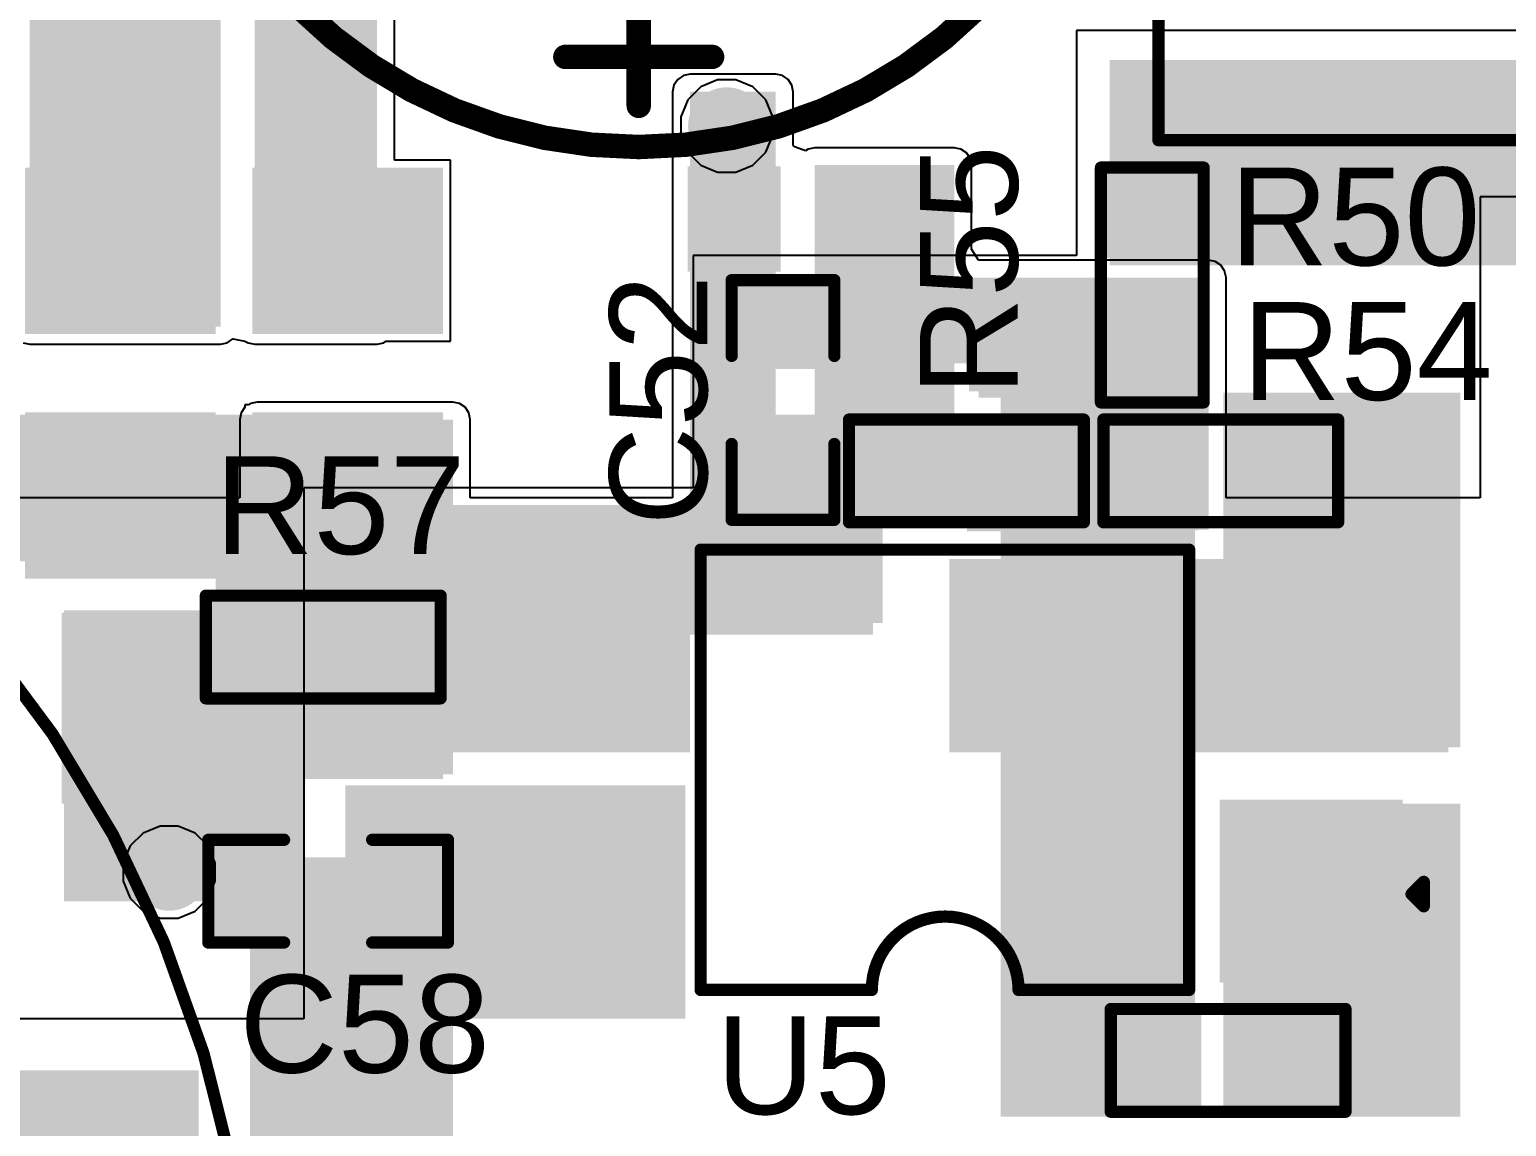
# Model space of a CAD drawing. Header units: millimetres. Extents: x 0 to 214, y 0 to 214.
# Drawn here: x 3.086 to 3.69, y 1.873 to 2.321 of the extents above; entities that cross this region are included whole.
import ezdxf

# ---------------------------------------------------------------- set-up
doc = ezdxf.new("R2010")
doc.units = ezdxf.units.MM
doc.header["$MEASUREMENT"] = 0
for name, color, linetype in [('BottomLayer', 5, 'Continuous'), ('BottomPaste', 16, 'Continuous'), ('BottomSolder', 6, 'Continuous'), ('MultiLayer', 9, 'Continuous'), ('PadHoleLayer', 156, 'Continuous'), ('TopLayer', 1, 'Continuous'), ('TopOverlay', 2, 'Continuous'), ('TopPaste', 8, 'Continuous'), ('TopSolder', 216, 'Continuous'), ('ViaHoleLayer', 16, 'Continuous')]:
    doc.layers.add(name, color=color, linetype=linetype)
doc.styles.add('Arial', font='', dxfattribs={"height": 0.2})
doc.styles.get('Arial').set_extended_font_data('Arial')

# ---------------------------------------------------------------- blocks, each defined once
blk = doc.blocks.new('760895631_6')
at = {"layer": 'TopOverlay', "const_width": 0.005}
for points in [[(-0.85014, -0.82476), (-0.85014, 0.7824)], [(-0.85014, -0.82476), (0.84843, -0.82476)]]:
    blk.add_lwpolyline(points, dxfattribs=at)
at = {"layer": 'TopOverlay', "const_width": 0.0025}
blk.add_lwpolyline([(-0.85139, -0.82476, 1), (-0.84889, -0.82476, 1)], format="xyb", close=True, dxfattribs=at)
blk.add_lwpolyline([(-0.85139, -0.82476, 1), (-0.84889, -0.82476, 1)], format="xyb", close=True, dxfattribs=at)
blk = doc.blocks.new('SOT_23_B_27')
at = {"layer": 'BottomLayer'}
for points in [[(-0.05354, 0.05748), (-0.02126, 0.05748), (-0.02126, 0.02126), (-0.05354, 0.02126)], [(0.02126, 0.05748), (0.05354, 0.05748), (0.05354, 0.02126), (0.02126, 0.02126)], [(-0.01614, -0.02126), (0.01614, -0.02126), (0.01614, -0.05748), (-0.01614, -0.05748)]]:
    blk.add_hatch(color=5, dxfattribs=at).paths.add_polyline_path(points)
at = {"layer": 'BottomPaste'}
for points in [[(-0.05354, 0.05748), (-0.02126, 0.05748), (-0.02126, 0.02126), (-0.05354, 0.02126)], [(0.02126, 0.05748), (0.05354, 0.05748), (0.05354, 0.02126), (0.02126, 0.02126)], [(-0.01614, -0.02126), (0.01614, -0.02126), (0.01614, -0.05748), (-0.01614, -0.05748)]]:
    blk.add_hatch(color=16, dxfattribs=at).paths.add_polyline_path(points)
at = {"layer": 'BottomSolder'}
for points in [[(-0.05754, 0.06148), (-0.01726, 0.06148), (-0.01726, 0.01726), (-0.05754, 0.01726)], [(0.01726, 0.06148), (0.05754, 0.06148), (0.05754, 0.01726), (0.01726, 0.01726)], [(-0.02014, -0.01726), (0.02014, -0.01726), (0.02014, -0.06148), (-0.02014, -0.06148)]]:
    blk.add_hatch(color=6, dxfattribs=at).paths.add_polyline_path(points)
blk = doc.blocks.new('DIP_4_28')
at = {"layer": 'BottomLayer'}
blk.add_hatch(color=5, dxfattribs=at).paths.add_polyline_path([(-0.18544, 0.01436), (-0.18544, 0.08522), (-0.11457, 0.08522), (-0.11457, 0.01436)])
h = blk.add_hatch(color=5, dxfattribs=at)
edge = h.paths.add_edge_path()
edge.add_arc((0.15, 0.05019), 0.03543, 0, 360)
h = blk.add_hatch(color=5, dxfattribs=at)
edge = h.paths.add_edge_path()
edge.add_arc((-0.15, -0.05021), 0.03543, 0, 360)
h = blk.add_hatch(color=5, dxfattribs=at)
edge = h.paths.add_edge_path()
edge.add_arc((0.15, -0.04981), 0.03543, 0, 360)
at = {"layer": 'BottomSolder'}
blk.add_hatch(color=6, dxfattribs=at).paths.add_polyline_path([(-0.18744, 0.01236), (-0.18744, 0.08722), (-0.11257, 0.08722), (-0.11257, 0.01236)])
h = blk.add_hatch(color=6, dxfattribs=at)
edge = h.paths.add_edge_path()
edge.add_arc((0.15, 0.05019), 0.03743, 0, 360)
h = blk.add_hatch(color=6, dxfattribs=at)
edge = h.paths.add_edge_path()
edge.add_arc((-0.15, -0.05021), 0.03743, 0, 360)
h = blk.add_hatch(color=6, dxfattribs=at)
edge = h.paths.add_edge_path()
edge.add_arc((0.15, -0.04981), 0.03743, 0, 360)
at = {"layer": 'MultiLayer'}
blk.add_hatch(color=9, dxfattribs=at).paths.add_polyline_path([(-0.18544, 0.01436), (-0.18544, 0.08522), (-0.11457, 0.08522), (-0.11457, 0.01436)])
h = blk.add_hatch(color=9, dxfattribs=at)
edge = h.paths.add_edge_path()
edge.add_arc((0.15, 0.05019), 0.03543, 0, 360)
h = blk.add_hatch(color=9, dxfattribs=at)
edge = h.paths.add_edge_path()
edge.add_arc((-0.15, -0.05021), 0.03543, 0, 360)
h = blk.add_hatch(color=9, dxfattribs=at)
edge = h.paths.add_edge_path()
edge.add_arc((0.15, -0.04981), 0.03543, 0, 360)
at = {"layer": 'PadHoleLayer'}
h = blk.add_hatch(color=156, dxfattribs=at)
edge = h.paths.add_edge_path()
edge.add_arc((-0.15, 0.04979), 0.01969, 0, 360)
h = blk.add_hatch(color=156, dxfattribs=at)
edge = h.paths.add_edge_path()
edge.add_arc((0.15, 0.0502), 0.01969, 0, 360)
h = blk.add_hatch(color=156, dxfattribs=at)
edge = h.paths.add_edge_path()
edge.add_arc((0.15, -0.0498), 0.01969, 0, 360)
h = blk.add_hatch(color=156, dxfattribs=at)
edge = h.paths.add_edge_path()
edge.add_arc((-0.14999, -0.0502), 0.01969, 0, 360)
at = {"layer": 'TopLayer'}
blk.add_hatch(color=1, dxfattribs=at).paths.add_polyline_path([(-0.18544, 0.01436), (-0.18544, 0.08522), (-0.11457, 0.08522), (-0.11457, 0.01436)])
h = blk.add_hatch(color=1, dxfattribs=at)
edge = h.paths.add_edge_path()
edge.add_arc((0.15, 0.05019), 0.03543, 0, 360)
h = blk.add_hatch(color=1, dxfattribs=at)
edge = h.paths.add_edge_path()
edge.add_arc((-0.15, -0.05021), 0.03543, 0, 360)
h = blk.add_hatch(color=1, dxfattribs=at)
edge = h.paths.add_edge_path()
edge.add_arc((0.15, -0.04981), 0.03543, 0, 360)
at = {"layer": 'TopSolder'}
blk.add_hatch(color=216, dxfattribs=at).paths.add_polyline_path([(-0.18744, 0.01236), (-0.18744, 0.08722), (-0.11257, 0.08722), (-0.11257, 0.01236)])
h = blk.add_hatch(color=216, dxfattribs=at)
edge = h.paths.add_edge_path()
edge.add_arc((0.15, 0.05019), 0.03743, 0, 360)
h = blk.add_hatch(color=216, dxfattribs=at)
edge = h.paths.add_edge_path()
edge.add_arc((-0.15, -0.05021), 0.03743, 0, 360)
h = blk.add_hatch(color=216, dxfattribs=at)
edge = h.paths.add_edge_path()
edge.add_arc((0.15, -0.04981), 0.03743, 0, 360)
at = {"layer": 'TopOverlay', "const_width": 0.005}
for points in [[(-0.10008, 0.09019), (-0.10008, -0.08981)], [(-0.03031, 0.09019), (-0.10008, 0.09019)], [(0.09969, 0.09019), (0.02969, 0.09019)], [(0.09969, 0.09019), (0.09969, -0.08981)], [(-0.196, 0.056), (-0.196, 0.046)], [(-0.191, 0.051), (-0.196, 0.056)], [(-0.191, 0.051), (-0.196, 0.046)], [(0.09969, -0.08981), (-0.10008, -0.08981)]]:
    blk.add_lwpolyline(points, dxfattribs=at)
at = {"layer": 'TopOverlay', "const_width": 0.0025}
for points in [[(-0.10133, 0.09019, 1), (-0.09883, 0.09019, 1)], [(-0.10133, 0.09019, 1), (-0.09883, 0.09019, 1)], [(-0.03156, 0.09019, 1), (-0.02906, 0.09019, 1)], [(-0.03156, 0.09019, 1), (-0.02906, 0.09019, 1)], [(0.02844, 0.09019, 1), (0.03094, 0.09019, 1)], [(0.02844, 0.09019, 1), (0.03094, 0.09019, 1)], [(0.09844, 0.09019, 1), (0.10094, 0.09019, 1)], [(0.09844, 0.09019, 1), (0.10094, 0.09019, 1)], [(-0.19725, 0.056, 1), (-0.19475, 0.056, 1)], [(-0.19725, 0.056, 1), (-0.19475, 0.056, 1)], [(-0.19725, 0.046, 1), (-0.19475, 0.046, 1)], [(-0.19725, 0.046, 1), (-0.19475, 0.046, 1)], [(-0.19225, 0.051, 1), (-0.18975, 0.051, 1)], [(-0.19225, 0.051, 1), (-0.18975, 0.051, 1)], [(-0.10133, -0.08981, 1), (-0.09883, -0.08981, 1)], [(-0.10133, -0.08981, 1), (-0.09883, -0.08981, 1)], [(0.09844, -0.08981, 1), (0.10094, -0.08981, 1)], [(0.09844, -0.08981, 1), (0.10094, -0.08981, 1)]]:
    blk.add_lwpolyline(points, format="xyb", close=True, dxfattribs=at)
at = {"layer": 'TopOverlay', "const_width": 0.005}
blk.add_lwpolyline([(0.02969, 0.09019, -1), (-0.03031, 0.09019)], format="xyb", dxfattribs=at)
blk = doc.blocks.new('R___0603_B_40')
at = {"layer": 'BottomLayer'}
for points in [[(-0.045, -0.0175), (-0.045, 0.0175), (-0.015, 0.0175), (-0.015, -0.0175)], [(0.015, -0.0175), (0.015, 0.0175), (0.045, 0.0175), (0.045, -0.0175)]]:
    blk.add_hatch(color=5, dxfattribs=at).paths.add_polyline_path(points)
at = {"layer": 'BottomPaste'}
for points in [[(-0.045, -0.0175), (-0.045, 0.0175), (-0.015, 0.0175), (-0.015, -0.0175)], [(0.015, -0.0175), (0.015, 0.0175), (0.045, 0.0175), (0.045, -0.0175)]]:
    blk.add_hatch(color=16, dxfattribs=at).paths.add_polyline_path(points)
at = {"layer": 'BottomSolder'}
for points in [[(-0.049, -0.0215), (-0.049, 0.0215), (-0.011, 0.0215), (-0.011, -0.0215)], [(0.011, -0.0215), (0.011, 0.0215), (0.049, 0.0215), (0.049, -0.0215)]]:
    blk.add_hatch(color=6, dxfattribs=at).paths.add_polyline_path(points)
blk = doc.blocks.new('R___0603_B_41')
at = {"layer": 'BottomLayer'}
for points in [[(-0.045, -0.0175), (-0.045, 0.0175), (-0.015, 0.0175), (-0.015, -0.0175)], [(0.015, -0.0175), (0.015, 0.0175), (0.045, 0.0175), (0.045, -0.0175)]]:
    blk.add_hatch(color=5, dxfattribs=at).paths.add_polyline_path(points)
at = {"layer": 'BottomPaste'}
for points in [[(-0.045, -0.0175), (-0.045, 0.0175), (-0.015, 0.0175), (-0.015, -0.0175)], [(0.015, -0.0175), (0.015, 0.0175), (0.045, 0.0175), (0.045, -0.0175)]]:
    blk.add_hatch(color=16, dxfattribs=at).paths.add_polyline_path(points)
at = {"layer": 'BottomSolder'}
for points in [[(-0.049, -0.0215), (-0.049, 0.0215), (-0.011, 0.0215), (-0.011, -0.0215)], [(0.011, -0.0215), (0.011, 0.0215), (0.049, 0.0215), (0.049, -0.0215)]]:
    blk.add_hatch(color=6, dxfattribs=at).paths.add_polyline_path(points)
blk = doc.blocks.new('R___0603_42')
at = {"layer": 'TopLayer'}
for points in [[(-0.015, 0.0175), (-0.015, -0.0175), (-0.045, -0.0175), (-0.045, 0.0175)], [(0.045, 0.0175), (0.045, -0.0175), (0.015, -0.0175), (0.015, 0.0175)]]:
    blk.add_hatch(color=1, dxfattribs=at).paths.add_polyline_path(points)
at = {"layer": 'TopPaste'}
for points in [[(-0.015, 0.0175), (-0.015, -0.0175), (-0.045, -0.0175), (-0.045, 0.0175)], [(0.045, 0.0175), (0.045, -0.0175), (0.015, -0.0175), (0.015, 0.0175)]]:
    blk.add_hatch(color=8, dxfattribs=at).paths.add_polyline_path(points)
at = {"layer": 'TopSolder'}
for points in [[(-0.011, 0.0215), (-0.011, -0.0215), (-0.049, -0.0215), (-0.049, 0.0215)], [(0.049, 0.0215), (0.049, -0.0215), (0.011, -0.0215), (0.011, 0.0215)]]:
    blk.add_hatch(color=216, dxfattribs=at).paths.add_polyline_path(points)
at = {"layer": 'TopOverlay', "const_width": 0.005}
for points in [[(-0.048, -0.021), (-0.048, 0.021)], [(-0.048, 0.021), (0.048, 0.021)], [(0.048, -0.021), (0.048, 0.021)], [(-0.048, -0.021), (0.048, -0.021)]]:
    blk.add_lwpolyline(points, dxfattribs=at)
at = {"layer": 'TopOverlay', "const_width": 0.0025}
for points in [[(-0.04925, 0.021, 1), (-0.04675, 0.021, 1)], [(-0.04925, 0.021, 1), (-0.04675, 0.021, 1)], [(0.04675, 0.021, 1), (0.04925, 0.021, 1)], [(0.04675, 0.021, 1), (0.04925, 0.021, 1)], [(-0.04925, -0.021, 1), (-0.04675, -0.021, 1)], [(-0.04925, -0.021, 1), (-0.04675, -0.021, 1)], [(0.04675, -0.021, 1), (0.04925, -0.021, 1)], [(0.04675, -0.021, 1), (0.04925, -0.021, 1)]]:
    blk.add_lwpolyline(points, format="xyb", close=True, dxfattribs=at)
blk = doc.blocks.new('R___0603_43')
at = {"layer": 'TopLayer'}
for points in [[(-0.015, 0.0175), (-0.015, -0.0175), (-0.045, -0.0175), (-0.045, 0.0175)], [(0.045, 0.0175), (0.045, -0.0175), (0.015, -0.0175), (0.015, 0.0175)]]:
    blk.add_hatch(color=1, dxfattribs=at).paths.add_polyline_path(points)
at = {"layer": 'TopPaste'}
for points in [[(-0.015, 0.0175), (-0.015, -0.0175), (-0.045, -0.0175), (-0.045, 0.0175)], [(0.045, 0.0175), (0.045, -0.0175), (0.015, -0.0175), (0.015, 0.0175)]]:
    blk.add_hatch(color=8, dxfattribs=at).paths.add_polyline_path(points)
at = {"layer": 'TopSolder'}
for points in [[(-0.011, 0.0215), (-0.011, -0.0215), (-0.049, -0.0215), (-0.049, 0.0215)], [(0.049, 0.0215), (0.049, -0.0215), (0.011, -0.0215), (0.011, 0.0215)]]:
    blk.add_hatch(color=216, dxfattribs=at).paths.add_polyline_path(points)
at = {"layer": 'TopOverlay', "const_width": 0.005}
for points in [[(-0.048, 0.021), (-0.048, -0.021)], [(-0.048, 0.021), (0.048, 0.021)], [(0.048, 0.021), (0.048, -0.021)], [(-0.048, -0.021), (0.048, -0.021)]]:
    blk.add_lwpolyline(points, dxfattribs=at)
at = {"layer": 'TopOverlay', "const_width": 0.0025}
for points in [[(-0.04925, 0.021, 1), (-0.04675, 0.021, 1)], [(-0.04925, 0.021, 1), (-0.04675, 0.021, 1)], [(0.04675, 0.021, 1), (0.04925, 0.021, 1)], [(0.04675, 0.021, 1), (0.04925, 0.021, 1)], [(-0.04925, -0.021, 1), (-0.04675, -0.021, 1)], [(-0.04925, -0.021, 1), (-0.04675, -0.021, 1)], [(0.04675, -0.021, 1), (0.04925, -0.021, 1)], [(0.04675, -0.021, 1), (0.04925, -0.021, 1)]]:
    blk.add_lwpolyline(points, format="xyb", close=True, dxfattribs=at)
blk = doc.blocks.new('R___1206_B_46')
at = {"layer": 'BottomLayer'}
for points in [[(-0.08, 0.035), (-0.02, 0.035), (-0.02, -0.035), (-0.08, -0.035)], [(0.02, 0.035), (0.08, 0.035), (0.08, -0.035), (0.02, -0.035)]]:
    blk.add_hatch(color=5, dxfattribs=at).paths.add_polyline_path(points)
at = {"layer": 'BottomPaste'}
for points in [[(-0.08, 0.035), (-0.02, 0.035), (-0.02, -0.035), (-0.08, -0.035)], [(0.02, 0.035), (0.08, 0.035), (0.08, -0.035), (0.02, -0.035)]]:
    blk.add_hatch(color=16, dxfattribs=at).paths.add_polyline_path(points)
at = {"layer": 'BottomSolder'}
for points in [[(-0.084, 0.039), (-0.016, 0.039), (-0.016, -0.039), (-0.084, -0.039)], [(0.016, 0.039), (0.084, 0.039), (0.084, -0.039), (0.016, -0.039)]]:
    blk.add_hatch(color=6, dxfattribs=at).paths.add_polyline_path(points)
blk = doc.blocks.new('R___1206_B_47')
at = {"layer": 'BottomLayer'}
for points in [[(-0.08, 0.035), (-0.02, 0.035), (-0.02, -0.035), (-0.08, -0.035)], [(0.02, 0.035), (0.08, 0.035), (0.08, -0.035), (0.02, -0.035)]]:
    blk.add_hatch(color=5, dxfattribs=at).paths.add_polyline_path(points)
at = {"layer": 'BottomPaste'}
for points in [[(-0.08, 0.035), (-0.02, 0.035), (-0.02, -0.035), (-0.08, -0.035)], [(0.02, 0.035), (0.08, 0.035), (0.08, -0.035), (0.02, -0.035)]]:
    blk.add_hatch(color=16, dxfattribs=at).paths.add_polyline_path(points)
at = {"layer": 'BottomSolder'}
for points in [[(-0.084, 0.039), (-0.016, 0.039), (-0.016, -0.039), (-0.084, -0.039)], [(0.016, 0.039), (0.084, 0.039), (0.084, -0.039), (0.016, -0.039)]]:
    blk.add_hatch(color=6, dxfattribs=at).paths.add_polyline_path(points)
blk = doc.blocks.new('R___1206_B_48')
at = {"layer": 'BottomLayer'}
for points in [[(-0.08, 0.035), (-0.02, 0.035), (-0.02, -0.035), (-0.08, -0.035)], [(0.02, 0.035), (0.08, 0.035), (0.08, -0.035), (0.02, -0.035)]]:
    blk.add_hatch(color=5, dxfattribs=at).paths.add_polyline_path(points)
at = {"layer": 'BottomPaste'}
for points in [[(-0.08, 0.035), (-0.02, 0.035), (-0.02, -0.035), (-0.08, -0.035)], [(0.02, 0.035), (0.08, 0.035), (0.08, -0.035), (0.02, -0.035)]]:
    blk.add_hatch(color=16, dxfattribs=at).paths.add_polyline_path(points)
at = {"layer": 'BottomSolder'}
for points in [[(-0.084, 0.039), (-0.016, 0.039), (-0.016, -0.039), (-0.084, -0.039)], [(0.016, 0.039), (0.084, 0.039), (0.084, -0.039), (0.016, -0.039)]]:
    blk.add_hatch(color=6, dxfattribs=at).paths.add_polyline_path(points)
blk = doc.blocks.new('R___1206_B_49')
at = {"layer": 'BottomLayer'}
for points in [[(-0.08, 0.035), (-0.02, 0.035), (-0.02, -0.035), (-0.08, -0.035)], [(0.02, 0.035), (0.08, 0.035), (0.08, -0.035), (0.02, -0.035)]]:
    blk.add_hatch(color=5, dxfattribs=at).paths.add_polyline_path(points)
at = {"layer": 'BottomPaste'}
for points in [[(-0.08, 0.035), (-0.02, 0.035), (-0.02, -0.035), (-0.08, -0.035)], [(0.02, 0.035), (0.08, 0.035), (0.08, -0.035), (0.02, -0.035)]]:
    blk.add_hatch(color=16, dxfattribs=at).paths.add_polyline_path(points)
at = {"layer": 'BottomSolder'}
for points in [[(-0.084, 0.039), (-0.016, 0.039), (-0.016, -0.039), (-0.084, -0.039)], [(0.016, 0.039), (0.084, 0.039), (0.084, -0.039), (0.016, -0.039)]]:
    blk.add_hatch(color=6, dxfattribs=at).paths.add_polyline_path(points)
blk = doc.blocks.new('C___0603_88')
at = {"layer": 'TopLayer'}
for points in [[(-0.015, 0.0175), (-0.015, -0.0175), (-0.045, -0.0175), (-0.045, 0.0175)], [(0.045, 0.0175), (0.045, -0.0175), (0.015, -0.0175), (0.015, 0.0175)]]:
    blk.add_hatch(color=1, dxfattribs=at).paths.add_polyline_path(points)
at = {"layer": 'TopPaste'}
for points in [[(-0.015, 0.0175), (-0.015, -0.0175), (-0.045, -0.0175), (-0.045, 0.0175)], [(0.045, 0.0175), (0.045, -0.0175), (0.015, -0.0175), (0.015, 0.0175)]]:
    blk.add_hatch(color=8, dxfattribs=at).paths.add_polyline_path(points)
at = {"layer": 'TopSolder'}
for points in [[(-0.01264, 0.01986), (-0.01264, -0.01986), (-0.04736, -0.01986), (-0.04736, 0.01986)], [(0.04736, 0.01986), (0.04736, -0.01986), (0.01264, -0.01986), (0.01264, 0.01986)]]:
    blk.add_hatch(color=216, dxfattribs=at).paths.add_polyline_path(points)
at = {"layer": 'TopOverlay', "const_width": 0.005}
for points in [[(-0.049, -0.021), (-0.049, 0.021)], [(-0.049, 0.021), (-0.018, 0.021)], [(0.018, 0.021), (0.049, 0.021)], [(0.049, -0.021), (0.049, 0.021)], [(-0.049, -0.021), (-0.018, -0.021)], [(0.018, -0.021), (0.049, -0.021)]]:
    blk.add_lwpolyline(points, dxfattribs=at)
at = {"layer": 'TopOverlay', "const_width": 0.0025}
for points in [[(-0.05025, 0.021, 1), (-0.04775, 0.021, 1)], [(-0.05025, 0.021, 1), (-0.04775, 0.021, 1)], [(-0.01925, 0.021, 1), (-0.01675, 0.021, 1)], [(0.01675, 0.021, 1), (0.01925, 0.021, 1)], [(0.04775, 0.021, 1), (0.05025, 0.021, 1)], [(0.04775, 0.021, 1), (0.05025, 0.021, 1)], [(-0.05025, -0.021, 1), (-0.04775, -0.021, 1)], [(-0.05025, -0.021, 1), (-0.04775, -0.021, 1)], [(-0.01925, -0.021, 1), (-0.01675, -0.021, 1)], [(0.01675, -0.021, 1), (0.01925, -0.021, 1)], [(0.04775, -0.021, 1), (0.05025, -0.021, 1)], [(0.04775, -0.021, 1), (0.05025, -0.021, 1)]]:
    blk.add_lwpolyline(points, format="xyb", close=True, dxfattribs=at)
blk = doc.blocks.new('ERR1VM102G20OT_91')
at = {"layer": 'BottomLayer'}
h = blk.add_hatch(color=5, dxfattribs=at)
edge = h.paths.add_edge_path()
edge.add_arc((-0.1, 0), 0.0315, 0, 360)
h = blk.add_hatch(color=5, dxfattribs=at)
edge = h.paths.add_edge_path()
edge.add_arc((0.1, 0), 0.0315, 0, 360)
at = {"layer": 'BottomSolder'}
h = blk.add_hatch(color=6, dxfattribs=at)
edge = h.paths.add_edge_path()
edge.add_arc((-0.1, 0), 0.0335, 0, 360)
h = blk.add_hatch(color=6, dxfattribs=at)
edge = h.paths.add_edge_path()
edge.add_arc((0.1, 0), 0.0335, 0, 360)
at = {"layer": 'MultiLayer'}
h = blk.add_hatch(color=9, dxfattribs=at)
edge = h.paths.add_edge_path()
edge.add_arc((-0.1, 0), 0.0315, 0, 360)
h = blk.add_hatch(color=9, dxfattribs=at)
edge = h.paths.add_edge_path()
edge.add_arc((0.1, 0), 0.0315, 0, 360)
at = {"layer": 'PadHoleLayer'}
h = blk.add_hatch(color=156, dxfattribs=at)
edge = h.paths.add_edge_path()
edge.add_arc((-0.1, 0), 0.01969, 0, 360)
h = blk.add_hatch(color=156, dxfattribs=at)
edge = h.paths.add_edge_path()
edge.add_arc((0.1, 0), 0.01969, 0, 360)
at = {"layer": 'TopLayer'}
h = blk.add_hatch(color=1, dxfattribs=at)
edge = h.paths.add_edge_path()
edge.add_arc((-0.1, 0), 0.0315, 0, 360)
h = blk.add_hatch(color=1, dxfattribs=at)
edge = h.paths.add_edge_path()
edge.add_arc((0.1, 0), 0.0315, 0, 360)
at = {"layer": 'TopSolder'}
h = blk.add_hatch(color=216, dxfattribs=at)
edge = h.paths.add_edge_path()
edge.add_arc((-0.1, 0), 0.0335, 0, 360)
h = blk.add_hatch(color=216, dxfattribs=at)
edge = h.paths.add_edge_path()
edge.add_arc((0.1, 0), 0.0335, 0, 360)
at = {"layer": 'TopOverlay'}
for p, q in [((0.19, 0.06), (0.14, 0.14)), ((0.14, 0.14), (0.14, -0.14)), ((0.2, 0.02), (0.19, 0.06)), ((0.19, -0.04), (0.2, 0.02)), ((0.17, -0.1), (0.19, -0.04)), ((0.14, -0.14), (0.17, -0.1))]:
    blk.add_line(p, q, dxfattribs=at)
for points, const_width in [([(0.19685, 0, 1), (-0.19685, 0, 1)], 0.01), ([(-0.1625, 0.03, 1), (-0.1575, 0.03, 1)], 0.005), ([(-0.19935, 0, 1), (-0.19435, 0, 1)], 0.005), ([(-0.1825, 0, 1), (-0.1775, 0, 1)], 0.005), ([(-0.1425, 0, 1), (-0.1375, 0, 1)], 0.005), ([(0.19435, 0, 1), (0.19935, 0, 1)], 0.005), ([(-0.1625, -0.03, 1), (-0.1575, -0.03, 1)], 0.005)]:
    blk.add_lwpolyline(points, format="xyb", close=True, dxfattribs=dict(at, const_width=const_width))
at = {"layer": 'TopOverlay', "const_width": 0.01}
for points in [[(-0.16, 0.03), (-0.16, -0.03)], [(-0.18, 0), (-0.14, 0)]]:
    blk.add_lwpolyline(points, dxfattribs=at)
blk = doc.blocks.new('R___0603_127')
at = {"layer": 'TopLayer'}
for points in [[(-0.015, 0.0175), (-0.015, -0.0175), (-0.045, -0.0175), (-0.045, 0.0175)], [(0.045, 0.0175), (0.045, -0.0175), (0.015, -0.0175), (0.015, 0.0175)]]:
    blk.add_hatch(color=1, dxfattribs=at).paths.add_polyline_path(points)
at = {"layer": 'TopPaste'}
for points in [[(-0.015, 0.0175), (-0.015, -0.0175), (-0.045, -0.0175), (-0.045, 0.0175)], [(0.045, 0.0175), (0.045, -0.0175), (0.015, -0.0175), (0.015, 0.0175)]]:
    blk.add_hatch(color=8, dxfattribs=at).paths.add_polyline_path(points)
at = {"layer": 'TopSolder'}
for points in [[(-0.011, 0.0215), (-0.011, -0.0215), (-0.049, -0.0215), (-0.049, 0.0215)], [(0.049, 0.0215), (0.049, -0.0215), (0.011, -0.0215), (0.011, 0.0215)]]:
    blk.add_hatch(color=216, dxfattribs=at).paths.add_polyline_path(points)
at = {"layer": 'TopOverlay', "const_width": 0.005}
for points in [[(-0.048, 0.021), (0.048, 0.021)], [(-0.048, -0.021), (-0.048, 0.021)], [(0.048, -0.021), (0.048, 0.021)], [(-0.048, -0.021), (0.048, -0.021)]]:
    blk.add_lwpolyline(points, dxfattribs=at)
at = {"layer": 'TopOverlay', "const_width": 0.0025}
for points in [[(-0.04925, 0.021, 1), (-0.04675, 0.021, 1)], [(-0.04925, 0.021, 1), (-0.04675, 0.021, 1)], [(0.04675, 0.021, 1), (0.04925, 0.021, 1)], [(0.04675, 0.021, 1), (0.04925, 0.021, 1)], [(-0.04925, -0.021, 1), (-0.04675, -0.021, 1)], [(-0.04925, -0.021, 1), (-0.04675, -0.021, 1)], [(0.04675, -0.021, 1), (0.04925, -0.021, 1)], [(0.04675, -0.021, 1), (0.04925, -0.021, 1)]]:
    blk.add_lwpolyline(points, format="xyb", close=True, dxfattribs=at)
blk = doc.blocks.new('R___0603_128')
at = {"layer": 'TopLayer'}
for points in [[(-0.015, 0.0175), (-0.015, -0.0175), (-0.045, -0.0175), (-0.045, 0.0175)], [(0.045, 0.0175), (0.045, -0.0175), (0.015, -0.0175), (0.015, 0.0175)]]:
    blk.add_hatch(color=1, dxfattribs=at).paths.add_polyline_path(points)
at = {"layer": 'TopPaste'}
for points in [[(-0.015, 0.0175), (-0.015, -0.0175), (-0.045, -0.0175), (-0.045, 0.0175)], [(0.045, 0.0175), (0.045, -0.0175), (0.015, -0.0175), (0.015, 0.0175)]]:
    blk.add_hatch(color=8, dxfattribs=at).paths.add_polyline_path(points)
at = {"layer": 'TopSolder'}
for points in [[(-0.011, 0.0215), (-0.011, -0.0215), (-0.049, -0.0215), (-0.049, 0.0215)], [(0.049, 0.0215), (0.049, -0.0215), (0.011, -0.0215), (0.011, 0.0215)]]:
    blk.add_hatch(color=216, dxfattribs=at).paths.add_polyline_path(points)
at = {"layer": 'TopOverlay', "const_width": 0.005}
for points in [[(0.048, 0.021), (-0.048, 0.021)], [(-0.048, 0.021), (-0.048, -0.021)], [(0.048, 0.021), (0.048, -0.021)], [(0.048, -0.021), (-0.048, -0.021)]]:
    blk.add_lwpolyline(points, dxfattribs=at)
at = {"layer": 'TopOverlay', "const_width": 0.0025}
for points in [[(-0.04925, 0.021, 1), (-0.04675, 0.021, 1)], [(-0.04925, 0.021, 1), (-0.04675, 0.021, 1)], [(0.04675, 0.021, 1), (0.04925, 0.021, 1)], [(0.04675, 0.021, 1), (0.04925, 0.021, 1)], [(-0.04925, -0.021, 1), (-0.04675, -0.021, 1)], [(-0.04925, -0.021, 1), (-0.04675, -0.021, 1)], [(0.04675, -0.021, 1), (0.04925, -0.021, 1)], [(0.04675, -0.021, 1), (0.04925, -0.021, 1)]]:
    blk.add_lwpolyline(points, format="xyb", close=True, dxfattribs=at)
blk = doc.blocks.new('R___0603_129')
at = {"layer": 'TopLayer'}
for points in [[(-0.015, 0.0175), (-0.015, -0.0175), (-0.045, -0.0175), (-0.045, 0.0175)], [(0.045, 0.0175), (0.045, -0.0175), (0.015, -0.0175), (0.015, 0.0175)]]:
    blk.add_hatch(color=1, dxfattribs=at).paths.add_polyline_path(points)
at = {"layer": 'TopPaste'}
for points in [[(-0.015, 0.0175), (-0.015, -0.0175), (-0.045, -0.0175), (-0.045, 0.0175)], [(0.045, 0.0175), (0.045, -0.0175), (0.015, -0.0175), (0.015, 0.0175)]]:
    blk.add_hatch(color=8, dxfattribs=at).paths.add_polyline_path(points)
at = {"layer": 'TopSolder'}
for points in [[(-0.011, 0.0215), (-0.011, -0.0215), (-0.049, -0.0215), (-0.049, 0.0215)], [(0.049, 0.0215), (0.049, -0.0215), (0.011, -0.0215), (0.011, 0.0215)]]:
    blk.add_hatch(color=216, dxfattribs=at).paths.add_polyline_path(points)
at = {"layer": 'TopOverlay', "const_width": 0.005}
for points in [[(0.048, 0.021), (-0.048, 0.021)], [(-0.048, 0.021), (-0.048, -0.021)], [(0.048, 0.021), (0.048, -0.021)], [(0.048, -0.021), (-0.048, -0.021)]]:
    blk.add_lwpolyline(points, dxfattribs=at)
at = {"layer": 'TopOverlay', "const_width": 0.0025}
for points in [[(-0.04925, 0.021, 1), (-0.04675, 0.021, 1)], [(-0.04925, 0.021, 1), (-0.04675, 0.021, 1)], [(0.04675, 0.021, 1), (0.04925, 0.021, 1)], [(0.04675, 0.021, 1), (0.04925, 0.021, 1)], [(-0.04925, -0.021, 1), (-0.04675, -0.021, 1)], [(-0.04925, -0.021, 1), (-0.04675, -0.021, 1)], [(0.04675, -0.021, 1), (0.04925, -0.021, 1)], [(0.04675, -0.021, 1), (0.04925, -0.021, 1)]]:
    blk.add_lwpolyline(points, format="xyb", close=True, dxfattribs=at)
blk = doc.blocks.new('C___0603_B_232')
at = {"layer": 'BottomLayer'}
for points in [[(-0.045, -0.0175), (-0.045, 0.0175), (-0.015, 0.0175), (-0.015, -0.0175)], [(0.015, -0.0175), (0.015, 0.0175), (0.045, 0.0175), (0.045, -0.0175)]]:
    blk.add_hatch(color=5, dxfattribs=at).paths.add_polyline_path(points)
at = {"layer": 'BottomPaste'}
for points in [[(-0.045, -0.0175), (-0.045, 0.0175), (-0.015, 0.0175), (-0.015, -0.0175)], [(0.015, -0.0175), (0.015, 0.0175), (0.045, 0.0175), (0.045, -0.0175)]]:
    blk.add_hatch(color=16, dxfattribs=at).paths.add_polyline_path(points)
at = {"layer": 'BottomSolder'}
for points in [[(-0.04736, -0.01986), (-0.04736, 0.01986), (-0.01264, 0.01986), (-0.01264, -0.01986)], [(0.01264, -0.01986), (0.01264, 0.01986), (0.04736, 0.01986), (0.04736, -0.01986)]]:
    blk.add_hatch(color=6, dxfattribs=at).paths.add_polyline_path(points)
blk = doc.blocks.new('C___0603_235')
at = {"layer": 'TopLayer'}
for points in [[(-0.015, 0.0175), (-0.015, -0.0175), (-0.045, -0.0175), (-0.045, 0.0175)], [(0.045, 0.0175), (0.045, -0.0175), (0.015, -0.0175), (0.015, 0.0175)]]:
    blk.add_hatch(color=1, dxfattribs=at).paths.add_polyline_path(points)
at = {"layer": 'TopPaste'}
for points in [[(-0.015, 0.0175), (-0.015, -0.0175), (-0.045, -0.0175), (-0.045, 0.0175)], [(0.045, 0.0175), (0.045, -0.0175), (0.015, -0.0175), (0.015, 0.0175)]]:
    blk.add_hatch(color=8, dxfattribs=at).paths.add_polyline_path(points)
at = {"layer": 'TopSolder'}
for points in [[(-0.01264, 0.01986), (-0.01264, -0.01986), (-0.04736, -0.01986), (-0.04736, 0.01986)], [(0.04736, 0.01986), (0.04736, -0.01986), (0.01264, -0.01986), (0.01264, 0.01986)]]:
    blk.add_hatch(color=216, dxfattribs=at).paths.add_polyline_path(points)
at = {"layer": 'TopOverlay', "const_width": 0.005}
for points in [[(-0.049, 0.021), (-0.018, 0.021)], [(-0.049, 0.021), (-0.049, -0.021)], [(0.018, 0.021), (0.049, 0.021)], [(0.049, 0.021), (0.049, -0.021)], [(-0.049, -0.021), (-0.018, -0.021)], [(0.018, -0.021), (0.049, -0.021)]]:
    blk.add_lwpolyline(points, dxfattribs=at)
at = {"layer": 'TopOverlay', "const_width": 0.0025}
for points in [[(-0.05025, 0.021, 1), (-0.04775, 0.021, 1)], [(-0.05025, 0.021, 1), (-0.04775, 0.021, 1)], [(-0.01925, 0.021, 1), (-0.01675, 0.021, 1)], [(0.01675, 0.021, 1), (0.01925, 0.021, 1)], [(0.04775, 0.021, 1), (0.05025, 0.021, 1)], [(0.04775, 0.021, 1), (0.05025, 0.021, 1)], [(-0.05025, -0.021, 1), (-0.04775, -0.021, 1)], [(-0.05025, -0.021, 1), (-0.04775, -0.021, 1)], [(-0.01925, -0.021, 1), (-0.01675, -0.021, 1)], [(0.01675, -0.021, 1), (0.01925, -0.021, 1)], [(0.04775, -0.021, 1), (0.05025, -0.021, 1)], [(0.04775, -0.021, 1), (0.05025, -0.021, 1)]]:
    blk.add_lwpolyline(points, format="xyb", close=True, dxfattribs=at)
blk = doc.blocks.new('C___1206_B_240')
at = {"layer": 'BottomLayer'}
for points in [[(-0.08, 0.035), (-0.02, 0.035), (-0.02, -0.035), (-0.08, -0.035)], [(0.02, 0.035), (0.08, 0.035), (0.08, -0.035), (0.02, -0.035)]]:
    blk.add_hatch(color=5, dxfattribs=at).paths.add_polyline_path(points)
at = {"layer": 'BottomPaste'}
for points in [[(-0.08, 0.035), (-0.02, 0.035), (-0.02, -0.035), (-0.08, -0.035)], [(0.02, 0.035), (0.08, 0.035), (0.08, -0.035), (0.02, -0.035)]]:
    blk.add_hatch(color=16, dxfattribs=at).paths.add_polyline_path(points)
at = {"layer": 'BottomSolder'}
for points in [[(-0.084, 0.039), (-0.016, 0.039), (-0.016, -0.039), (-0.084, -0.039)], [(0.016, 0.039), (0.084, 0.039), (0.084, -0.039), (0.016, -0.039)]]:
    blk.add_hatch(color=6, dxfattribs=at).paths.add_polyline_path(points)
blk = doc.blocks.new('KN151M45025_30A_267')
at = {"layer": 'TopOverlay', "const_width": 0.005}
blk.add_lwpolyline([(0.48897, 0, 1), (-0.49527, 0, 1)], format="xyb", close=True, dxfattribs=at)
blk.add_lwpolyline([(0.00175, 0.3936, -228.200389), (-0.00515, 0.3937)], format="xyb", dxfattribs=at)

msp = doc.modelspace()

# ---------------------------------------------------------------- hatches: boundary and pattern name
at = {"layer": 'BottomLayer'}
for points in [[(3.086, 2.2), (3.164, 2.2), (3.164, 2.448), (3.086, 2.448)], [(3.178, 2.2), (3.228, 2.2), (3.228, 2.389), (3.178, 2.389)], [(3.356, 2.074), (3.391, 2.074), (3.391, 2.296), (3.356, 2.296)], [(3.407, 2.135), (3.464, 2.135), (3.464, 2.266), (3.407, 2.266)], [(3.474, 2.171), (3.568, 2.171), (3.568, 2.22), (3.474, 2.22)], [(3.524, 2.117), (3.568, 2.117), (3.568, 2.22), (3.524, 2.22)], [(3.179, 2.017), (3.259, 2.017), (3.259, 2.162), (3.179, 2.162)], [(2.667, 2.106), (3.158, 2.106), (3.158, 2.158), (2.667, 2.158)], [(3.444, 2.119), (3.50948, 2.119), (3.50948, 2.161), (3.444, 2.161)], [(3.356, 2.074), (3.43074, 2.074), (3.43074, 2.118), (3.356, 2.118)], [(3.462, 2.026), (3.666, 2.026), (3.666, 2.105), (3.462, 2.105)], [(3.1, 1.965), (3.166, 1.965), (3.166, 2.084), (3.1, 2.084)], [(3.176, 1.819), (3.259, 1.819), (3.259, 1.983), (3.176, 1.983)], [(3.073, 1.425), (3.151, 1.425), (3.151, 1.896), (3.073, 1.896)]]:
    msp.add_hatch(color=5, dxfattribs=at).paths.add_polyline_path(points)
h = msp.add_hatch(color=5, dxfattribs=at)
edge = h.paths.add_edge_path()
edge.add_arc((3.371, 2.282), 0.01181, 0, 360)
h = msp.add_hatch(color=5, dxfattribs=at)
edge = h.paths.add_edge_path()
edge.add_arc((3.458, 2.135), 0.01181, 0, 360)
h = msp.add_hatch(color=5, dxfattribs=at)
edge = h.paths.add_edge_path()
edge.add_arc((3.143, 1.977), 0.01181, 0, 360)
at = {"layer": 'BottomSolder'}
h = msp.add_hatch(color=6, dxfattribs=at)
edge = h.paths.add_edge_path()
edge.add_arc((3.371, 2.282), 0.01581, 0, 360)
h = msp.add_hatch(color=6, dxfattribs=at)
edge = h.paths.add_edge_path()
edge.add_arc((3.458, 2.135), 0.01581, 0, 360)
h = msp.add_hatch(color=6, dxfattribs=at)
edge = h.paths.add_edge_path()
edge.add_arc((3.143, 1.977), 0.01581, 0, 360)
at = {"layer": 'TopLayer'}
for points in [[(3.5275, 2.225), (4.114, 2.225), (4.114, 2.309), (3.5275, 2.309)], [(3.371, 2.185), (3.518, 2.185), (3.518, 2.22), (3.371, 2.22)], [(3.483, 2.121), (3.518, 2.121), (3.518, 2.22), (3.483, 2.22)], [(3.483, 1.877), (3.5625, 1.877), (3.5625, 2.202), (3.483, 2.202)], [(3.574, 2.028), (3.671, 2.028), (3.671, 2.173), (3.574, 2.173)], [(3.05, 2.104), (3.198, 2.104), (3.198, 2.164), (3.05, 2.164)], [(3.162, 1.949), (3.198, 1.949), (3.198, 2.164), (3.162, 2.164)], [(3.371, 2.119), (3.472, 2.119), (3.472, 2.164), (3.371, 2.164)], [(3.215, 2.026), (3.356, 2.026), (3.356, 2.127), (3.215, 2.127)], [(3.215, 1.917), (3.354, 1.917), (3.354, 2.0125), (3.215, 2.0125)], [(3.574, 1.877), (3.671, 1.877), (3.671, 2.005), (3.574, 2.005)]]:
    msp.add_hatch(color=1, dxfattribs=at).paths.add_polyline_path(points)
h = msp.add_hatch(color=1, dxfattribs=at)
edge = h.paths.add_edge_path()
edge.add_arc((3.371, 2.282), 0.01181, 0, 360)
h = msp.add_hatch(color=1, dxfattribs=at)
edge = h.paths.add_edge_path()
edge.add_arc((3.458, 2.135), 0.01181, 0, 360)
h = msp.add_hatch(color=1, dxfattribs=at)
edge = h.paths.add_edge_path()
edge.add_arc((3.143, 1.977), 0.01181, 0, 360)
at = {"layer": 'TopSolder'}
h = msp.add_hatch(color=216, dxfattribs=at)
edge = h.paths.add_edge_path()
edge.add_arc((3.371, 2.282), 0.01581, 0, 360)
h = msp.add_hatch(color=216, dxfattribs=at)
edge = h.paths.add_edge_path()
edge.add_arc((3.458, 2.135), 0.01581, 0, 360)
h = msp.add_hatch(color=216, dxfattribs=at)
edge = h.paths.add_edge_path()
edge.add_arc((3.143, 1.977), 0.01581, 0, 360)
at = {"layer": 'ViaHoleLayer'}
h = msp.add_hatch(color=16, dxfattribs=at)
edge = h.paths.add_edge_path()
edge.add_arc((3.371, 2.282), 0.00591, 0, 360)
h = msp.add_hatch(color=16, dxfattribs=at)
edge = h.paths.add_edge_path()
edge.add_arc((3.458, 2.135), 0.00591, 0, 360)
h = msp.add_hatch(color=16, dxfattribs=at)
edge = h.paths.add_edge_path()
edge.add_arc((3.143, 1.977), 0.00591, 0, 360)

# ---------------------------------------------------------------- linework, layer by layer
at = {"layer": 'BottomLayer'}
for p, q in [((3.23514, 2.268), (3.23514, 2.32933)), ((3.35095, 2.30105), (3.34941, 2.29873)), ((3.35327, 2.30259), (3.35095, 2.30105)), ((3.356, 2.30314), (3.35327, 2.30259)), ((3.391, 2.30314), (3.356, 2.30314)), ((3.39373, 2.30259), (3.391, 2.30314)), ((3.39605, 2.30105), (3.39373, 2.30259)), ((3.39759, 2.29873), (3.39605, 2.30105)), ((3.34941, 2.29873), (3.34886, 2.296)), ((3.34886, 2.296), (3.34886, 2.13)), ((3.39814, 2.296), (3.39759, 2.29873)), ((3.39814, 2.27405), (3.39814, 2.296)), ((3.39908, 2.27331), (3.39814, 2.27405)), ((3.40314, 2.27184), (3.39908, 2.27331)), ((3.40427, 2.27259), (3.40314, 2.27184)), ((3.407, 2.27314), (3.40427, 2.27259)), ((3.464, 2.27314), (3.407, 2.27314)), ((3.46673, 2.27259), (3.464, 2.27314)), ((3.46905, 2.27105), (3.46673, 2.27259)), ((3.47059, 2.26873), (3.46905, 2.27105)), ((3.258, 2.268), (3.23514, 2.268)), ((3.258, 2.194), (3.258, 2.268)), ((3.47114, 2.266), (3.47059, 2.26873)), ((3.47114, 2.23167), (3.47114, 2.266)), ((4.134, 2.253), (3.679, 2.253)), ((3.679, 2.253), (3.679, 2.13)), ((3.474, 2.22714), (3.47114, 2.23167)), ((3.568, 2.22714), (3.474, 2.22714)), ((3.57073, 2.22659), (3.568, 2.22714)), ((3.57305, 2.22505), (3.57073, 2.22659)), ((3.57459, 2.22273), (3.57305, 2.22505)), ((3.57514, 2.22), (3.57459, 2.22273)), ((3.57514, 2.13), (3.57514, 2.22)), ((3.08327, 2.19341), (3.086, 2.19286)), ((3.086, 2.19286), (3.164, 2.19286)), ((3.164, 2.19286), (3.16673, 2.19341)), ((3.16673, 2.19341), (3.16905, 2.19495)), ((3.16905, 2.19495), (3.16916, 2.19494)), ((3.16916, 2.19494), (3.174, 2.194)), ((3.174, 2.194), (3.174, 2.194)), ((3.174, 2.194), (3.17479, 2.19363)), ((3.17479, 2.19363), (3.17527, 2.19341)), ((3.17527, 2.19341), (3.178, 2.19286)), ((3.178, 2.19286), (3.178, 2.19286)), ((3.178, 2.19286), (3.17872, 2.19286)), ((3.17872, 2.19286), (3.228, 2.19286)), ((3.228, 2.19286), (3.23073, 2.19341)), ((3.23073, 2.19341), (3.23162, 2.194)), ((3.23162, 2.194), (3.258, 2.194)), ((3.17627, 2.16859), (3.17538, 2.168)), ((3.179, 2.16914), (3.17627, 2.16859)), ((3.259, 2.16914), (3.179, 2.16914)), ((3.26173, 2.16859), (3.259, 2.16914)), ((3.26405, 2.16705), (3.26173, 2.16859)), ((3.17241, 2.16473), (3.17186, 2.162)), ((3.17186, 2.162), (3.17186, 2.13)), ((3.17395, 2.16705), (3.17241, 2.16473)), ((3.174, 2.16708), (3.17395, 2.16705)), ((3.17538, 2.168), (3.174, 2.168)), ((3.174, 2.168), (3.174, 2.16708)), ((3.26559, 2.16473), (3.26405, 2.16705)), ((3.26614, 2.162), (3.26559, 2.16473)), ((3.26614, 2.13), (3.26614, 2.162)), ((3.17186, 2.13), (2.66314, 2.13)), ((3.34886, 2.13), (3.26614, 2.13)), ((3.679, 2.13), (3.57514, 2.13))]:
    msp.add_line(p, q, dxfattribs=at)
at = {"layer": 'TopLayer'}
for p, q in [((4.123, 2.321), (3.514, 2.321)), ((3.514, 2.321), (3.514, 2.22908)), ((3.36034, 2.29795), (3.35505, 2.29266)), ((3.36726, 2.30081), (3.36034, 2.29795)), ((3.37474, 2.30081), (3.36726, 2.30081)), ((3.38166, 2.29795), (3.37474, 2.30081)), ((3.38695, 2.29266), (3.38166, 2.29795)), ((3.35505, 2.29266), (3.35219, 2.28574)), ((3.38981, 2.28574), (3.38695, 2.29266)), ((3.35219, 2.28574), (3.35219, 2.27826)), ((3.38981, 2.27826), (3.38981, 2.28574)), ((3.35219, 2.27826), (3.35505, 2.27134)), ((3.38695, 2.27134), (3.38981, 2.27826)), ((3.35505, 2.27134), (3.36034, 2.26605)), ((3.38166, 2.26605), (3.38695, 2.27134)), ((3.36034, 2.26605), (3.36726, 2.26319)), ((3.37474, 2.26319), (3.38166, 2.26605)), ((3.36726, 2.26319), (3.37474, 2.26319)), ((3.514, 2.22908), (3.35727, 2.22908)), ((3.35727, 2.22908), (3.35727, 2.13414)), ((3.35727, 2.13414), (3.198, 2.13414)), ((3.198, 2.13414), (3.198, 1.917)), ((3.13234, 1.99295), (3.12705, 1.98766)), ((3.13926, 1.99581), (3.13234, 1.99295)), ((3.14674, 1.99581), (3.13926, 1.99581)), ((3.15366, 1.99295), (3.14674, 1.99581)), ((3.15895, 1.98766), (3.15366, 1.99295)), ((3.12705, 1.98766), (3.12419, 1.98074)), ((3.16181, 1.98074), (3.15895, 1.98766)), ((3.12419, 1.98074), (3.12419, 1.97326)), ((3.16181, 1.97326), (3.16181, 1.98074)), ((3.12419, 1.97326), (3.12705, 1.96634)), ((3.15895, 1.96634), (3.16181, 1.97326)), ((3.12705, 1.96634), (3.13234, 1.96105)), ((3.15366, 1.96105), (3.15895, 1.96634)), ((3.13234, 1.96105), (3.13926, 1.95819)), ((3.13926, 1.95819), (3.14674, 1.95819)), ((3.14674, 1.95819), (3.15366, 1.96105)), ((3.198, 1.917), (2.342, 1.917))]:
    msp.add_line(p, q, dxfattribs=at)

# ---------------------------------------------------------------- block references
for name, p in [('760895631_6', (4.39766, 3.10096)), ('R___0603_B_40', (3.404, 2.244)), ('R___0603_42', (3.469, 2.141)), ('R___0603_127', (3.206, 2.069)), ('C___0603_88', (3.208, 1.9692)), ('R___1206_B_49', (3.171, 1.857))]:
    msp.add_blockref(name, p)
for name, p, rotation in [('ERR1VM102G20OT_91', (3.335, 2.47025), 90), ('C___1206_B_240', (3.123, 2.181), 90), ('R___1206_B_47', (3.216, 2.181), 90), ('R___0603_43', (3.545, 2.217), 90), ('KN151M45025_30A_267', (2.683, 1.76), 180), ('C___0603_235', (3.394, 2.17), 90), ('R___0603_B_41', (3.459, 2.195), 180), ('R___0603_128', (3.573, 2.141), 180), ('SOT_23_B_27', (3.452, 2.099), 270), ('C___0603_B_232', (3.544, 2.104), 90), ('DIP_4_28', (3.46, 2.019), 180), ('R___1206_B_46', (3.083, 2.044), 180), ('R___1206_B_48', (3.216, 1.999), 90), ('R___0603_129', (3.576, 1.9), 180)]:
    msp.add_blockref(name, p, dxfattribs=dict(rotation=rotation))

# ---------------------------------------------------------------- texts
at = {"layer": 'TopOverlay', "style": 'Arial'}
for s, p in [('R55', (3.48999, 2.17168)), ('C52', (3.36299, 2.11868))]:
    msp.add_text(s, height=0.04, rotation=90, dxfattribs=at).set_placement(p)
for s, p in [('R50', (3.57668, 2.22501)), ('R54', (3.58168, 2.17001)), ('R57', (3.16168, 2.10701)), ('C58', (3.17168, 1.89501)), ('U5', (3.36668, 1.87801))]:
    msp.add_text(s, height=0.04, dxfattribs=at).set_placement(p)

doc.saveas('drawing.dxf')
